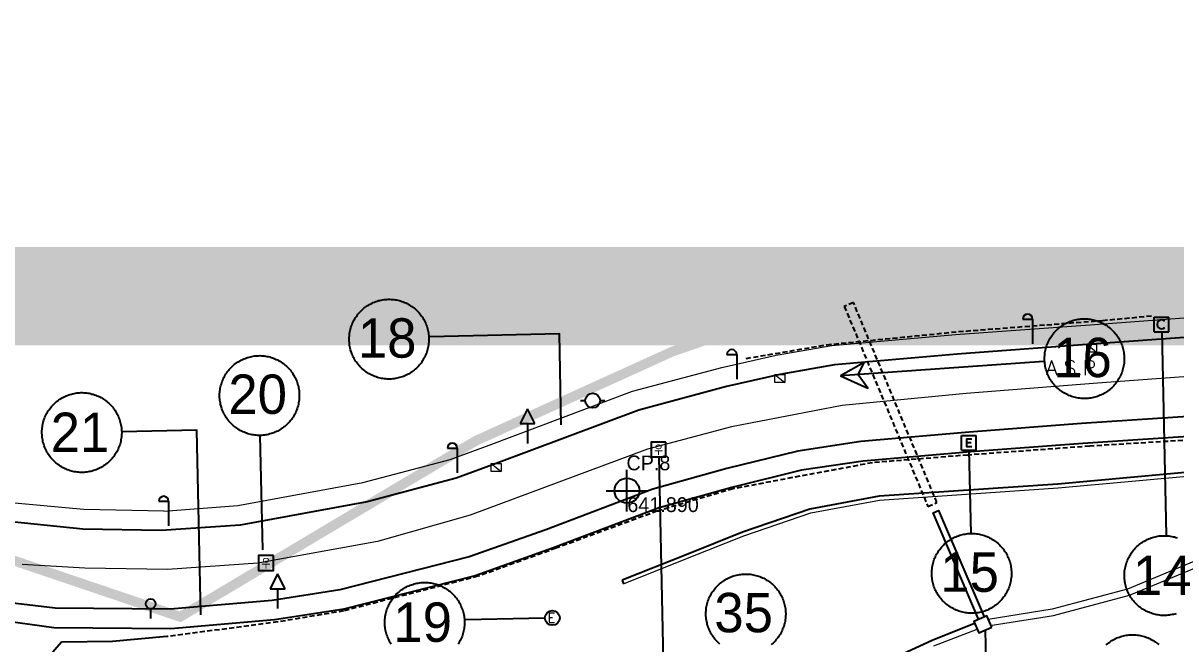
# Model space of a CAD drawing. Extents: x 296690 to 298491, y 586647 to 587790.
# Drawn here: x 296900.7 to 297017.8, y 587712.8 to 587775.9 of the extents above; entities that cross this region are included whole.
import ezdxf
from ezdxf.enums import TextEntityAlignment as Align

# ---------------------------------------------------------------- set-up
doc = ezdxf.new("R2010")
doc.units = 0
doc.header["$MEASUREMENT"] = 0
doc.linetypes.add('DASHED', pattern=[0.75, 0.5, -0.25])
doc.linetypes.add('PHANTOM2', pattern=[1.25, 0.625, -0.125, 0.125, -0.125, 0.125, -0.125])
for name, color, linetype in [('_0넘버링', 7, 'Continuous'), ('_조사구역', 6, 'Continuous'), ('가드레일', 114, 'Continuous'), ('가로등', 7, 'Continuous'), ('기준점', 1, 'Continuous'), ('도로_보도블럭', 202, 'Continuous'), ('도로_아스콘', 1, 'Continuous'), ('수로(관)', 144, 'DASHED'), ('수로(유형)', 144, 'Continuous'), ('신호등', 1, 'Continuous'), ('옹벽_상단', 2, 'ONGBYUCK'), ('우수맨홀', 5, 'Continuous'), ('전력주', 2, 'Continuous'), ('주의표지판', 1, 'Continuous'), ('지시표지판', 7, 'Continuous'), ('지형_상단', 7, 'SUNGJEULTO'), ('집수정', 4, 'Continuous'), ('통신맨홀', 3, 'Continuous'), ('한전맨홀', 4, 'Continuous')]:
    doc.layers.add(name, color=color, linetype=linetype)
for name, color, linetype, lineweight in [('도로-경계석보차도', 134, 'Continuous', 18), ('바닥재질', 254, 'Continuous', 20), ('스틸그레이팅', 140, 'Continuous', 18), ('옹벽_하단', 2, 'Continuous', 18), ('우수받이', 122, 'Continuous', 18), ('중앙선', 2, 'Continuous', 18)]:
    doc.layers.add(name, color=color, linetype=linetype, lineweight=lineweight)
doc.styles.add('GHS', font='simplex.shx', dxfattribs={"bigfont": 'ngsw.shx'})
doc.styles.add('JKS_FONT', font='', dxfattribs={"height": 1.5})
doc.styles.add('sks-ghs', font='romans.shx', dxfattribs={"bigfont": 'ghs.shx'})
doc.styles.get('JKS_FONT').set_extended_font_data('Expo M')
doc.linetypes.add('ONGBYUCK', pattern='A,1,0,[")",sks-ghs,S=0.5,R=90,X=0.5,Y=0],2', length=3)
doc.linetypes.add('SUNGJEULTO', pattern='A,0.25,["|",sks-ghs,S=0.3,R=0,X=0.5,Y=0.1],0.55,["|",sks-ghs,S=0.15,R=0,X=0.5,Y=0.05],0.25', length=1.05)

# ---------------------------------------------------------------- blocks, each defined once
blk = doc.blocks.new('우수맨홀')
at = {"layer": '우수맨홀', "linetype": 'Continuous'}
blk.add_lwpolyline([(0.75, 0.75), (-0.75, 0.75), (-0.75, -0.75), (0.75, -0.75), (0.75, 0.75)], dxfattribs=at)
at = {"layer": '우수맨홀', "linetype": 'Continuous', "style": 'GHS'}
blk.add_text('우', height=1, dxfattribs=at).set_placement((0, -0.02, -2), align=Align.MIDDLE)
blk = doc.blocks.new('통신맨홀')
at = {"layer": '통신맨홀', "linetype": 'Continuous'}
for points in [[(-0.75, 0.75), (0.75, 0.75)], [(-0.75, -0.75), (-0.75, 0.75)], [(0.75, -0.75), (0.75, 0.75)], [(-0.75, -0.75), (0.75, -0.75)]]:
    blk.add_lwpolyline(points, dxfattribs=at)
blk.add_arc((0, 0), 0.458, 45, 314, dxfattribs=at)
blk = doc.blocks.new('신호등')
at = {"layer": '신호등'}
for points in [[(-1.25, 0), (-0.75, 0)], [(0.75, 0), (1.25, 0)]]:
    blk.add_lwpolyline(points, dxfattribs=at)
blk.add_circle((0, 0), 0.75, dxfattribs=at)
blk = doc.blocks.new('지시표지판')
at = {"layer": '지시표지판'}
blk.add_line((0, 1), (0, 0), dxfattribs=at)
blk.add_ellipse((0, 1.5), major_axis=(0, 0.5), ratio=0.999999, start_param=-1.570795, end_param=4.71239, dxfattribs=at)
blk = doc.blocks.new('주의표지판')
at = {"layer": '주의표지판'}
for points in [[(0, 3.5), (-0.75, 2)], [(0.75, 2), (0, 3.5)], [(-0.75, 2), (0.75, 2)], [(0, 2), (0, 0)]]:
    blk.add_lwpolyline(points, dxfattribs=at)
blk = doc.blocks.new('한전맨홀')
at = {"layer": '한전맨홀'}
for points in [[(-0.75, -0.75), (-0.75, 0.75)], [(-0.75, 0.75), (0.75, 0.75)], [(0.296, 0.374), (-0.228, 0.374), (-0.228, -0.368), (0.302, -0.368)], [(0.228, 0), (-0.228, 0)], [(0.75, -0.75), (0.75, 0.75)], [(-0.75, -0.75), (0.75, -0.75)]]:
    blk.add_lwpolyline(points, dxfattribs=at)
blk = doc.blocks.new('전력주')
at = {"layer": '전력주'}
blk.add_circle((0, 0), 0.75, dxfattribs=at)
at = {"layer": '전력주', "style": 'GHS'}
blk.add_text('E', height=1, rotation=359.9995, dxfattribs=at).set_placement((-0.5, -0.48))
blk = doc.blocks.new('가로등')
at = {"layer": '가로등'}
for points in [[(-1, 2.5), (0, 2.5)], [(0, 2.5), (0, 0)]]:
    blk.add_lwpolyline(points, dxfattribs=at)
blk.add_arc((-0.5, 2.5), 0.5, 0, 180, dxfattribs=at)
blk = doc.blocks.new('우수받이')
at = {"layer": '우수받이'}
for points in [[(-0.5, 0), (0.5, 0), (0.5, -0.8), (-0.5, -0.8), (-0.5, 0)], [(-0.5, 0), (0.5, -0.8)]]:
    blk.add_lwpolyline(points, dxfattribs=at)
blk = doc.blocks.new('기준점')
at = {"layer": '기준점', "linetype": 'Continuous'}
for p, q in [((0, -2.12), (0, 2.12)), ((-2.12, 0), (2.12, 0))]:
    blk.add_line(p, q, dxfattribs=at)
blk.add_circle((0, 0), 1.27, dxfattribs=at)

msp = doc.modelspace()

# ---------------------------------------------------------------- linework, layer by layer
at = {"color": 0, "const_width": 10}
msp.add_lwpolyline([(296747.91, 587748.15), (298486.35, 587748.15), (298486.35, 586651.63), (296747.91, 586651.63)], close=True, dxfattribs=at)
msp.add_lwpolyline([(296747.91, 587748.15), (298486.35, 587748.15), (298486.35, 586651.63), (296747.91, 586651.63)], close=True, dxfattribs=at)
at = {"layer": '_0넘버링', "linetype": 'Continuous'}
for p, q in [((297016.36, 587744.54), (297016.8, 587723.88)), ((297004.38, 587741.53), (296983.75, 587740.06)), ((296925.07, 587722.38), (296924.82, 587734.02)), ((296996.78, 587732.5), (296996.96, 587724.06)), ((296965.28, 587731.83), (296965.72, 587711.17)), ((296953.72, 587715.44), (296945.64, 587715.27))]:
    msp.add_line(p, q, dxfattribs=at)
for points in [[(296933.84, 587743.7), (296933.84, 587743.84), (296933.85, 587743.98), (296933.86, 587744.12), (296933.87, 587744.27), (296933.89, 587744.41), (296933.91, 587744.55), (296933.94, 587744.68), (296933.98, 587744.82), (296934.01, 587744.96), (296934.06, 587745.09), (296934.11, 587745.22), (296934.16, 587745.36), (296934.21, 587745.49), (296934.28, 587745.61), (296934.34, 587745.74), (296934.41, 587745.86), (296934.49, 587745.98), (296934.57, 587746.1), (296934.65, 587746.21), (296934.73, 587746.32), (296934.82, 587746.43), (296934.92, 587746.54), (296935.02, 587746.64), (296935.12, 587746.74), (296935.22, 587746.83), (296935.33, 587746.93), (296935.44, 587747.01), (296935.56, 587747.1), (296935.67, 587747.18), (296935.79, 587747.25), (296935.91, 587747.32), (296936.04, 587747.39), (296936.17, 587747.45), (296936.29, 587747.51), (296936.43, 587747.56), (296936.56, 587747.61), (296936.69, 587747.66), (296936.83, 587747.7), (296936.97, 587747.73), (296937.1, 587747.76), (296937.24, 587747.79), (296937.38, 587747.81), (296937.52, 587747.82), (296937.66, 587747.83), (296937.81, 587747.84), (296937.95, 587747.84), (296938.09, 587747.83), (296938.23, 587747.82), (296938.37, 587747.81), (296938.51, 587747.79), (296938.65, 587747.77), (296938.79, 587747.74), (296938.92, 587747.7), (296939.06, 587747.67), (296939.2, 587747.62), (296939.33, 587747.57), (296939.46, 587747.52), (296939.59, 587747.47), (296939.72, 587747.4), (296939.84, 587747.34), (296939.96, 587747.27), (296940.08, 587747.19), (296940.2, 587747.11), (296940.32, 587747.03), (296940.43, 587746.95), (296940.54, 587746.86), (296940.64, 587746.76), (296940.74, 587746.66), (296940.84, 587746.56), (296940.94, 587746.46), (296941.03, 587746.35), (296941.12, 587746.24), (296941.2, 587746.12), (296941.28, 587746.01), (296941.36, 587745.89), (296941.43, 587745.77), (296941.49, 587745.64), (296941.56, 587745.51), (296941.61, 587745.39), (296941.67, 587745.25), (296941.72, 587745.12), (296941.76, 587744.99), (296941.8, 587744.85), (296941.83, 587744.71), (296941.86, 587744.58), (296941.89, 587744.44), (296941.91, 587744.3), (296941.93, 587744.16), (296941.94, 587744.02), (296941.94, 587743.87), (296941.94, 587743.73), (296941.94, 587743.59), (296941.93, 587743.45), (296941.91, 587743.31), (296941.89, 587743.17), (296941.87, 587743.03), (296941.84, 587742.89), (296941.81, 587742.76), (296941.77, 587742.62), (296941.73, 587742.48), (296941.68, 587742.35), (296941.63, 587742.22), (296941.57, 587742.09), (296941.51, 587741.96), (296941.44, 587741.84), (296941.37, 587741.72), (296941.3, 587741.6), (296941.22, 587741.48), (296941.14, 587741.36), (296941.05, 587741.25), (296940.96, 587741.14), (296940.87, 587741.04), (296940.77, 587740.94), (296940.67, 587740.84), (296940.56, 587740.74), (296940.45, 587740.65), (296940.34, 587740.56), (296940.23, 587740.48), (296940.11, 587740.4), (296939.99, 587740.32), (296939.87, 587740.25), (296939.75, 587740.19), (296939.62, 587740.12), (296939.49, 587740.07), (296939.36, 587740.01), (296939.23, 587739.96), (296939.09, 587739.92), (296938.96, 587739.88), (296938.82, 587739.85), (296938.68, 587739.82), (296938.54, 587739.79), (296938.4, 587739.77), (296938.26, 587739.75), (296938.12, 587739.74), (296937.98, 587739.74), (296937.84, 587739.74), (296937.7, 587739.74), (296937.56, 587739.75), (296937.41, 587739.77), (296937.27, 587739.79), (296937.14, 587739.81), (296937, 587739.84), (296936.86, 587739.87), (296936.72, 587739.91), (296936.59, 587739.95), (296936.46, 587740), (296936.32, 587740.05), (296936.2, 587740.11), (296936.07, 587740.17), (296935.94, 587740.24), (296935.82, 587740.31), (296935.7, 587740.38), (296935.58, 587740.46), (296935.47, 587740.54), (296935.36, 587740.63), (296935.25, 587740.72), (296935.14, 587740.81), (296935.04, 587740.91), (296934.94, 587741.01), (296934.85, 587741.12), (296934.75, 587741.23), (296934.67, 587741.34), (296934.58, 587741.45), (296934.5, 587741.57), (296934.43, 587741.69), (296934.36, 587741.81), (296934.29, 587741.93), (296934.23, 587742.06), (296934.17, 587742.19), (296934.12, 587742.32), (296934.07, 587742.45), (296934.02, 587742.59), (296933.98, 587742.72), (296933.95, 587742.86), (296933.92, 587743), (296933.89, 587743.14), (296933.87, 587743.28), (296933.86, 587743.42), (296933.85, 587743.56), (296933.84, 587743.7)], [(297004.46, 587741.72), (297004.45, 587741.86), (297004.46, 587742), (297004.47, 587742.14), (297004.48, 587742.29), (297004.5, 587742.43), (297004.53, 587742.56), (297004.55, 587742.7), (297004.59, 587742.84), (297004.63, 587742.98), (297004.67, 587743.11), (297004.72, 587743.24), (297004.77, 587743.38), (297004.83, 587743.5), (297004.89, 587743.63), (297004.95, 587743.76), (297005.02, 587743.88), (297005.1, 587744), (297005.18, 587744.12), (297005.26, 587744.23), (297005.35, 587744.34), (297005.44, 587744.45), (297005.53, 587744.56), (297005.63, 587744.66), (297005.73, 587744.76), (297005.84, 587744.85), (297005.94, 587744.95), (297006.05, 587745.03), (297006.17, 587745.12), (297006.29, 587745.2), (297006.4, 587745.27), (297006.53, 587745.34), (297006.65, 587745.41), (297006.78, 587745.47), (297006.91, 587745.53), (297007.04, 587745.58), (297007.17, 587745.63), (297007.31, 587745.68), (297007.44, 587745.72), (297007.58, 587745.75), (297007.72, 587745.78), (297007.86, 587745.81), (297008, 587745.83), (297008.14, 587745.84), (297008.28, 587745.85), (297008.42, 587745.86), (297008.56, 587745.86), (297008.7, 587745.85), (297008.84, 587745.84), (297008.98, 587745.83), (297009.12, 587745.81), (297009.26, 587745.79), (297009.4, 587745.76), (297009.54, 587745.72), (297009.67, 587745.69), (297009.81, 587745.64), (297009.94, 587745.59), (297010.07, 587745.54), (297010.2, 587745.49), (297010.33, 587745.42), (297010.45, 587745.36), (297010.58, 587745.29), (297010.7, 587745.21), (297010.81, 587745.13), (297010.93, 587745.05), (297011.04, 587744.97), (297011.15, 587744.88), (297011.26, 587744.78), (297011.36, 587744.68), (297011.46, 587744.58), (297011.55, 587744.48), (297011.64, 587744.37), (297011.73, 587744.26), (297011.81, 587744.14), (297011.89, 587744.03), (297011.97, 587743.91), (297012.04, 587743.79), (297012.11, 587743.66), (297012.17, 587743.53), (297012.23, 587743.41), (297012.28, 587743.27), (297012.33, 587743.14), (297012.37, 587743.01), (297012.41, 587742.87), (297012.45, 587742.73), (297012.48, 587742.6), (297012.5, 587742.46), (297012.52, 587742.32), (297012.54, 587742.18), (297012.55, 587742.04), (297012.55, 587741.89), (297012.55, 587741.75), (297012.55, 587741.61), (297012.54, 587741.47), (297012.53, 587741.33), (297012.51, 587741.19), (297012.48, 587741.05), (297012.45, 587740.91), (297012.42, 587740.78), (297012.38, 587740.64), (297012.34, 587740.5), (297012.29, 587740.37), (297012.24, 587740.24), (297012.18, 587740.11), (297012.12, 587739.98), (297012.05, 587739.86), (297011.98, 587739.74), (297011.91, 587739.62), (297011.83, 587739.5), (297011.75, 587739.38), (297011.66, 587739.27), (297011.57, 587739.16), (297011.48, 587739.06), (297011.38, 587738.96), (297011.28, 587738.86), (297011.17, 587738.76), (297011.07, 587738.67), (297010.95, 587738.58), (297010.84, 587738.5), (297010.72, 587738.42), (297010.6, 587738.34), (297010.48, 587738.27), (297010.36, 587738.21), (297010.23, 587738.14), (297010.1, 587738.09), (297009.97, 587738.03), (297009.84, 587737.98), (297009.7, 587737.94), (297009.57, 587737.9), (297009.43, 587737.87), (297009.29, 587737.84), (297009.15, 587737.81), (297009.01, 587737.79), (297008.87, 587737.77), (297008.73, 587737.76), (297008.59, 587737.76), (297008.45, 587737.76), (297008.31, 587737.76), (297008.17, 587737.77), (297008.03, 587737.79), (297007.89, 587737.81), (297007.75, 587737.83), (297007.61, 587737.86), (297007.47, 587737.89), (297007.34, 587737.93), (297007.2, 587737.97), (297007.07, 587738.02), (297006.94, 587738.07), (297006.81, 587738.13), (297006.68, 587738.19), (297006.56, 587738.26), (297006.43, 587738.33), (297006.31, 587738.4), (297006.19, 587738.48), (297006.08, 587738.56), (297005.97, 587738.65), (297005.86, 587738.74), (297005.75, 587738.83), (297005.65, 587738.93), (297005.55, 587739.03), (297005.46, 587739.14), (297005.37, 587739.25), (297005.28, 587739.36), (297005.2, 587739.47), (297005.12, 587739.59), (297005.04, 587739.71), (297004.97, 587739.83), (297004.9, 587739.95), (297004.84, 587740.08), (297004.78, 587740.21), (297004.73, 587740.34), (297004.68, 587740.47), (297004.64, 587740.61), (297004.6, 587740.74), (297004.56, 587740.88), (297004.53, 587741.02), (297004.51, 587741.16), (297004.49, 587741.3), (297004.47, 587741.44), (297004.46, 587741.58), (297004.46, 587741.72)], [(296955.38, 587735.1), (296955.19, 587744.32), (296942.02, 587744.03)], [(296920.68, 587737.98), (296920.68, 587738.12), (296920.69, 587738.26), (296920.7, 587738.4), (296920.71, 587738.54), (296920.73, 587738.68), (296920.75, 587738.82), (296920.78, 587738.96), (296920.82, 587739.1), (296920.86, 587739.23), (296920.9, 587739.37), (296920.95, 587739.5), (296921, 587739.63), (296921.06, 587739.76), (296921.12, 587739.89), (296921.18, 587740.01), (296921.25, 587740.14), (296921.33, 587740.26), (296921.41, 587740.38), (296921.49, 587740.49), (296921.58, 587740.6), (296921.67, 587740.71), (296921.76, 587740.82), (296921.86, 587740.92), (296921.96, 587741.02), (296922.06, 587741.11), (296922.17, 587741.2), (296922.28, 587741.29), (296922.4, 587741.37), (296922.51, 587741.45), (296922.63, 587741.53), (296922.76, 587741.6), (296922.88, 587741.67), (296923.01, 587741.73), (296923.14, 587741.79), (296923.27, 587741.84), (296923.4, 587741.89), (296923.53, 587741.93), (296923.67, 587741.97), (296923.81, 587742.01), (296923.95, 587742.04), (296924.08, 587742.06), (296924.22, 587742.08), (296924.36, 587742.1), (296924.51, 587742.11), (296924.65, 587742.11), (296924.79, 587742.12), (296924.93, 587742.11), (296925.07, 587742.1), (296925.21, 587742.09), (296925.35, 587742.07), (296925.49, 587742.04), (296925.63, 587742.02), (296925.77, 587741.98), (296925.9, 587741.94), (296926.04, 587741.9), (296926.17, 587741.85), (296926.3, 587741.8), (296926.43, 587741.74), (296926.56, 587741.68), (296926.68, 587741.62), (296926.81, 587741.55), (296926.93, 587741.47), (296927.04, 587741.39), (296927.16, 587741.31), (296927.27, 587741.22), (296927.38, 587741.13), (296927.48, 587741.04), (296927.59, 587740.94), (296927.68, 587740.84), (296927.78, 587740.73), (296927.87, 587740.63), (296927.96, 587740.52), (296928.04, 587740.4), (296928.12, 587740.28), (296928.2, 587740.17), (296928.27, 587740.04), (296928.34, 587739.92), (296928.4, 587739.79), (296928.46, 587739.66), (296928.51, 587739.53), (296928.56, 587739.4), (296928.6, 587739.26), (296928.64, 587739.13), (296928.68, 587738.99), (296928.71, 587738.85), (296928.73, 587738.71), (296928.75, 587738.57), (296928.77, 587738.43), (296928.78, 587738.29), (296928.78, 587738.15), (296928.78, 587738.01), (296928.78, 587737.87), (296928.77, 587737.73), (296928.76, 587737.59), (296928.74, 587737.45), (296928.71, 587737.31), (296928.68, 587737.17), (296928.65, 587737.03), (296928.61, 587736.9), (296928.57, 587736.76), (296928.52, 587736.63), (296928.47, 587736.5), (296928.41, 587736.37), (296928.35, 587736.24), (296928.28, 587736.12), (296928.21, 587735.99), (296928.14, 587735.87), (296928.06, 587735.76), (296927.98, 587735.64), (296927.89, 587735.53), (296927.8, 587735.42), (296927.71, 587735.31), (296927.61, 587735.21), (296927.51, 587735.11), (296927.4, 587735.02), (296927.3, 587734.93), (296927.18, 587734.84), (296927.07, 587734.76), (296926.95, 587734.68), (296926.83, 587734.6), (296926.71, 587734.53), (296926.59, 587734.46), (296926.46, 587734.4), (296926.33, 587734.34), (296926.2, 587734.29), (296926.07, 587734.24), (296925.93, 587734.2), (296925.8, 587734.16), (296925.66, 587734.12), (296925.52, 587734.09), (296925.38, 587734.07), (296925.24, 587734.05), (296925.1, 587734.03), (296924.96, 587734.02), (296924.82, 587734.02), (296924.68, 587734.02), (296924.54, 587734.02), (296924.4, 587734.03), (296924.26, 587734.04), (296924.12, 587734.06), (296923.98, 587734.09), (296923.84, 587734.12), (296923.7, 587734.15), (296923.56, 587734.19), (296923.43, 587734.23), (296923.3, 587734.28), (296923.17, 587734.33), (296923.04, 587734.39), (296922.91, 587734.45), (296922.78, 587734.52), (296922.66, 587734.59), (296922.54, 587734.66), (296922.42, 587734.74), (296922.31, 587734.82), (296922.2, 587734.91), (296922.09, 587735), (296921.98, 587735.09), (296921.88, 587735.19), (296921.78, 587735.29), (296921.69, 587735.4), (296921.6, 587735.5), (296921.51, 587735.61), (296921.43, 587735.73), (296921.35, 587735.85), (296921.27, 587735.97), (296921.2, 587736.09), (296921.13, 587736.21), (296921.07, 587736.34), (296921.01, 587736.47), (296920.96, 587736.6), (296920.91, 587736.73), (296920.87, 587736.87), (296920.83, 587737), (296920.79, 587737.14), (296920.76, 587737.28), (296920.74, 587737.42), (296920.72, 587737.56), (296920.7, 587737.7), (296920.69, 587737.84), (296920.68, 587737.98)], [(296983.75, 587740.06), (296986.51, 587738.82), (296985.53, 587740.17), (296986.13, 587741.41), (296983.75, 587740.06)], [(296902.64, 587734.22), (296902.64, 587734.36), (296902.64, 587734.5), (296902.65, 587734.64), (296902.67, 587734.79), (296902.69, 587734.93), (296902.71, 587735.06), (296902.74, 587735.2), (296902.77, 587735.34), (296902.81, 587735.48), (296902.85, 587735.61), (296902.9, 587735.74), (296902.95, 587735.88), (296903.01, 587736), (296903.07, 587736.13), (296903.14, 587736.26), (296903.21, 587736.38), (296903.28, 587736.5), (296903.36, 587736.62), (296903.44, 587736.73), (296903.53, 587736.84), (296903.62, 587736.95), (296903.72, 587737.06), (296903.81, 587737.16), (296903.91, 587737.26), (296904.02, 587737.35), (296904.13, 587737.45), (296904.24, 587737.53), (296904.35, 587737.62), (296904.47, 587737.7), (296904.59, 587737.77), (296904.71, 587737.84), (296904.84, 587737.91), (296904.96, 587737.97), (296905.09, 587738.03), (296905.22, 587738.08), (296905.36, 587738.13), (296905.49, 587738.18), (296905.63, 587738.22), (296905.76, 587738.25), (296905.9, 587738.28), (296906.04, 587738.31), (296906.18, 587738.33), (296906.32, 587738.34), (296906.46, 587738.35), (296906.6, 587738.36), (296906.74, 587738.36), (296906.88, 587738.35), (296907.03, 587738.34), (296907.17, 587738.33), (296907.31, 587738.31), (296907.45, 587738.29), (296907.58, 587738.26), (296907.72, 587738.22), (296907.86, 587738.19), (296907.99, 587738.14), (296908.13, 587738.09), (296908.26, 587738.04), (296908.39, 587737.99), (296908.51, 587737.92), (296908.64, 587737.86), (296908.76, 587737.79), (296908.88, 587737.71), (296909, 587737.63), (296909.11, 587737.55), (296909.23, 587737.47), (296909.33, 587737.37), (296909.44, 587737.28), (296909.54, 587737.18), (296909.64, 587737.08), (296909.74, 587736.98), (296909.83, 587736.87), (296909.91, 587736.76), (296910, 587736.64), (296910.08, 587736.53), (296910.15, 587736.41), (296910.22, 587736.29), (296910.29, 587736.16), (296910.35, 587736.03), (296910.41, 587735.9), (296910.46, 587735.77), (296910.51, 587735.64), (296910.56, 587735.51), (296910.6, 587735.37), (296910.63, 587735.23), (296910.66, 587735.1), (296910.69, 587734.96), (296910.71, 587734.82), (296910.72, 587734.68), (296910.73, 587734.54), (296910.74, 587734.39), (296910.74, 587734.25), (296910.73, 587734.11), (296910.73, 587733.97), (296910.71, 587733.83), (296910.69, 587733.69), (296910.67, 587733.55), (296910.64, 587733.41), (296910.61, 587733.27), (296910.57, 587733.14), (296910.52, 587733), (296910.48, 587732.87), (296910.42, 587732.74), (296910.37, 587732.61), (296910.3, 587732.48), (296910.24, 587732.36), (296910.17, 587732.24), (296910.09, 587732.12), (296910.02, 587732), (296909.93, 587731.88), (296909.85, 587731.77), (296909.76, 587731.66), (296909.66, 587731.56), (296909.56, 587731.46), (296909.46, 587731.36), (296909.36, 587731.26), (296909.25, 587731.17), (296909.14, 587731.08), (296909.03, 587731), (296908.91, 587730.92), (296908.79, 587730.84), (296908.67, 587730.77), (296908.54, 587730.71), (296908.42, 587730.64), (296908.29, 587730.59), (296908.16, 587730.53), (296908.02, 587730.48), (296907.89, 587730.44), (296907.75, 587730.4), (296907.62, 587730.36), (296907.48, 587730.34), (296907.34, 587730.31), (296907.2, 587730.29), (296907.06, 587730.27), (296906.92, 587730.26), (296906.78, 587730.26), (296906.63, 587730.26), (296906.49, 587730.26), (296906.35, 587730.27), (296906.21, 587730.29), (296906.07, 587730.3), (296905.93, 587730.33), (296905.79, 587730.36), (296905.66, 587730.39), (296905.52, 587730.43), (296905.39, 587730.47), (296905.25, 587730.52), (296905.12, 587730.57), (296904.99, 587730.63), (296904.86, 587730.69), (296904.74, 587730.76), (296904.62, 587730.83), (296904.5, 587730.9), (296904.38, 587730.98), (296904.26, 587731.06), (296904.15, 587731.15), (296904.04, 587731.24), (296903.94, 587731.33), (296903.84, 587731.43), (296903.74, 587731.53), (296903.64, 587731.64), (296903.55, 587731.75), (296903.46, 587731.86), (296903.38, 587731.97), (296903.3, 587732.09), (296903.23, 587732.21), (296903.15, 587732.33), (296903.09, 587732.45), (296903.03, 587732.58), (296902.97, 587732.71), (296902.91, 587732.84), (296902.86, 587732.97), (296902.82, 587733.11), (296902.78, 587733.24), (296902.75, 587733.38), (296902.72, 587733.52), (296902.69, 587733.66), (296902.67, 587733.8), (296902.66, 587733.94), (296902.65, 587734.08), (296902.64, 587734.22)], [(296918.77, 587715.78), (296918.37, 587734.56), (296910.74, 587734.39)], [(296993, 587719.92), (296993, 587720.06), (296993.01, 587720.2), (296993.01, 587720.34), (296993.03, 587720.48), (296993.05, 587720.62), (296993.07, 587720.76), (296993.1, 587720.9), (296993.13, 587721.04), (296993.17, 587721.17), (296993.22, 587721.31), (296993.26, 587721.44), (296993.32, 587721.57), (296993.37, 587721.7), (296993.43, 587721.83), (296993.5, 587721.96), (296993.57, 587722.08), (296993.65, 587722.2), (296993.72, 587722.32), (296993.81, 587722.43), (296993.89, 587722.54), (296993.98, 587722.65), (296994.08, 587722.76), (296994.18, 587722.86), (296994.28, 587722.96), (296994.38, 587723.05), (296994.49, 587723.14), (296994.6, 587723.23), (296994.71, 587723.31), (296994.83, 587723.39), (296994.95, 587723.47), (296995.07, 587723.54), (296995.2, 587723.61), (296995.32, 587723.67), (296995.45, 587723.73), (296995.58, 587723.78), (296995.72, 587723.83), (296995.85, 587723.87), (296995.99, 587723.91), (296996.12, 587723.95), (296996.26, 587723.98), (296996.4, 587724), (296996.54, 587724.02), (296996.68, 587724.04), (296996.82, 587724.05), (296996.96, 587724.06), (296997.11, 587724.06), (296997.25, 587724.05), (296997.39, 587724.04), (296997.53, 587724.03), (296997.67, 587724.01), (296997.81, 587723.98), (296997.95, 587723.96), (296998.08, 587723.92), (296998.22, 587723.88), (296998.35, 587723.84), (296998.49, 587723.79), (296998.62, 587723.74), (296998.75, 587723.68), (296998.88, 587723.62), (296999, 587723.56), (296999.12, 587723.49), (296999.24, 587723.41), (296999.36, 587723.33), (296999.48, 587723.25), (296999.59, 587723.16), (296999.7, 587723.07), (296999.8, 587722.98), (296999.9, 587722.88), (297000, 587722.78), (297000.1, 587722.68), (297000.19, 587722.57), (297000.28, 587722.46), (297000.36, 587722.34), (297000.44, 587722.23), (297000.51, 587722.11), (297000.59, 587721.98), (297000.65, 587721.86), (297000.71, 587721.73), (297000.77, 587721.6), (297000.83, 587721.47), (297000.88, 587721.34), (297000.92, 587721.21), (297000.96, 587721.07), (297000.99, 587720.93), (297001.02, 587720.79), (297001.05, 587720.66), (297001.07, 587720.52), (297001.08, 587720.37), (297001.09, 587720.23), (297001.1, 587720.09), (297001.1, 587719.95), (297001.1, 587719.81), (297001.09, 587719.67), (297001.07, 587719.53), (297001.05, 587719.39), (297001.03, 587719.25), (297001, 587719.11), (297000.97, 587718.97), (297000.93, 587718.84), (297000.89, 587718.7), (297000.84, 587718.57), (297000.79, 587718.44), (297000.73, 587718.31), (297000.67, 587718.18), (297000.6, 587718.06), (297000.53, 587717.93), (297000.46, 587717.81), (297000.38, 587717.7), (297000.3, 587717.58), (297000.21, 587717.47), (297000.12, 587717.36), (297000.02, 587717.26), (296999.93, 587717.15), (296999.82, 587717.05), (296999.72, 587716.96), (296999.61, 587716.87), (296999.5, 587716.78), (296999.39, 587716.7), (296999.27, 587716.62), (296999.15, 587716.54), (296999.03, 587716.47), (296998.9, 587716.4), (296998.78, 587716.34), (296998.65, 587716.28), (296998.52, 587716.23), (296998.38, 587716.18), (296998.25, 587716.14), (296998.11, 587716.1), (296997.98, 587716.06), (296997.84, 587716.03), (296997.7, 587716.01), (296997.56, 587715.99), (296997.42, 587715.97), (296997.28, 587715.96), (296997.14, 587715.96), (296997, 587715.96), (296996.86, 587715.96), (296996.71, 587715.97), (296996.57, 587715.98), (296996.43, 587716), (296996.29, 587716.03), (296996.16, 587716.06), (296996.02, 587716.09), (296995.88, 587716.13), (296995.75, 587716.17), (296995.61, 587716.22), (296995.48, 587716.27), (296995.35, 587716.33), (296995.23, 587716.39), (296995.1, 587716.46), (296994.98, 587716.53), (296994.86, 587716.6), (296994.74, 587716.68), (296994.63, 587716.76), (296994.51, 587716.85), (296994.41, 587716.94), (296994.3, 587717.03), (296994.2, 587717.13), (296994.1, 587717.23), (296994, 587717.34), (296993.91, 587717.44), (296993.83, 587717.56), (296993.74, 587717.67), (296993.66, 587717.79), (296993.59, 587717.91), (296993.52, 587718.03), (296993.45, 587718.15), (296993.39, 587718.28), (296993.33, 587718.41), (296993.28, 587718.54), (296993.23, 587718.67), (296993.18, 587718.81), (296993.14, 587718.94), (296993.11, 587719.08), (296993.08, 587719.22), (296993.05, 587719.36), (296993.03, 587719.5), (296993.02, 587719.64), (296993.01, 587719.78), (296993, 587719.92)], [(297012.57, 587719.69), (297012.57, 587719.83), (297012.57, 587719.98), (297012.58, 587720.12), (297012.59, 587720.26), (297012.61, 587720.4), (297012.64, 587720.54), (297012.67, 587720.68), (297012.7, 587720.81), (297012.74, 587720.95), (297012.78, 587721.08), (297012.83, 587721.22), (297012.88, 587721.35), (297012.94, 587721.48), (297013, 587721.6), (297013.07, 587721.73), (297013.14, 587721.85), (297013.21, 587721.97), (297013.29, 587722.09), (297013.37, 587722.2), (297013.46, 587722.32), (297013.55, 587722.43), (297013.64, 587722.53), (297013.74, 587722.63), (297013.84, 587722.73), (297013.95, 587722.83), (297014.05, 587722.92), (297014.17, 587723.01), (297014.28, 587723.09), (297014.4, 587723.17), (297014.52, 587723.24), (297014.64, 587723.31), (297014.76, 587723.38), (297014.89, 587723.44), (297015.02, 587723.5), (297015.15, 587723.56), (297015.28, 587723.6), (297015.42, 587723.65), (297015.55, 587723.69), (297015.69, 587723.72), (297015.83, 587723.75), (297015.97, 587723.78), (297016.11, 587723.8), (297016.25, 587723.81), (297016.39, 587723.82), (297016.53, 587723.83), (297016.67, 587723.83), (297016.81, 587723.83), (297016.95, 587723.82), (297017.09, 587723.8), (297017.23, 587723.78), (297017.37, 587723.76), (297017.51, 587723.73), (297017.65, 587723.7), (297017.78, 587723.66), (297017.92, 587723.62)], [(296937.46, 587714.94), (296937.46, 587715.08), (296937.46, 587715.22), (296937.47, 587715.36), (296937.49, 587715.5), (296937.51, 587715.64), (296937.53, 587715.78), (296937.56, 587715.92), (296937.59, 587716.06), (296937.63, 587716.19), (296937.68, 587716.33), (296937.72, 587716.46), (296937.78, 587716.59), (296937.83, 587716.72), (296937.89, 587716.85), (296937.96, 587716.97), (296938.03, 587717.1), (296938.1, 587717.22), (296938.18, 587717.33), (296938.27, 587717.45), (296938.35, 587717.56), (296938.44, 587717.67), (296938.54, 587717.78), (296938.63, 587717.88), (296938.74, 587717.98), (296938.84, 587718.07), (296938.95, 587718.16), (296939.06, 587718.25), (296939.17, 587718.33), (296939.29, 587718.41), (296939.41, 587718.49), (296939.53, 587718.56), (296939.66, 587718.63), (296939.78, 587718.69), (296939.91, 587718.75), (296940.04, 587718.8), (296940.18, 587718.85), (296940.31, 587718.89), (296940.45, 587718.93), (296940.58, 587718.97), (296940.72, 587719), (296940.86, 587719.02), (296941, 587719.04), (296941.14, 587719.06), (296941.28, 587719.07), (296941.42, 587719.07), (296941.56, 587719.07), (296941.71, 587719.07), (296941.85, 587719.06), (296941.99, 587719.05), (296942.13, 587719.03), (296942.27, 587719), (296942.41, 587718.97), (296942.54, 587718.94), (296942.68, 587718.9), (296942.81, 587718.86), (296942.95, 587718.81), (296943.08, 587718.76), (296943.21, 587718.7), (296943.33, 587718.64), (296943.46, 587718.57), (296943.58, 587718.5), (296943.7, 587718.43), (296943.82, 587718.35), (296943.93, 587718.27), (296944.05, 587718.18), (296944.16, 587718.09), (296944.26, 587718), (296944.36, 587717.9), (296944.46, 587717.8), (296944.56, 587717.69), (296944.65, 587717.59), (296944.74, 587717.47), (296944.82, 587717.36), (296944.9, 587717.24), (296944.97, 587717.12), (296945.04, 587717), (296945.11, 587716.88), (296945.17, 587716.75), (296945.23, 587716.62), (296945.29, 587716.49), (296945.33, 587716.36), (296945.38, 587716.22), (296945.42, 587716.09), (296945.45, 587715.95), (296945.48, 587715.81), (296945.51, 587715.67), (296945.53, 587715.53), (296945.54, 587715.39), (296945.55, 587715.25), (296945.56, 587715.11), (296945.56, 587714.97), (296945.56, 587714.83), (296945.55, 587714.69), (296945.53, 587714.55), (296945.51, 587714.41), (296945.49, 587714.27), (296945.46, 587714.13), (296945.43, 587713.99), (296945.39, 587713.86), (296945.34, 587713.72), (296945.3, 587713.59), (296945.24, 587713.46), (296945.19, 587713.33), (296945.13, 587713.2), (296945.06, 587713.08), (296944.99, 587712.95), (296944.92, 587712.83)], [(296970.07, 587715.8), (296970.07, 587715.94), (296970.07, 587716.08), (296970.08, 587716.22), (296970.1, 587716.36), (296970.11, 587716.5), (296970.14, 587716.64), (296970.17, 587716.78), (296970.2, 587716.92), (296970.24, 587717.05), (296970.28, 587717.19), (296970.33, 587717.32), (296970.38, 587717.45), (296970.44, 587717.58), (296970.5, 587717.71), (296970.57, 587717.83), (296970.64, 587717.96), (296970.71, 587718.08), (296970.79, 587718.19), (296970.87, 587718.31), (296970.96, 587718.42), (296971.05, 587718.53), (296971.14, 587718.63), (296971.24, 587718.74), (296971.34, 587718.83), (296971.45, 587718.93), (296971.56, 587719.02), (296971.67, 587719.11), (296971.78, 587719.19), (296971.9, 587719.27), (296972.02, 587719.35), (296972.14, 587719.42), (296972.26, 587719.49), (296972.39, 587719.55), (296972.52, 587719.61), (296972.65, 587719.66), (296972.78, 587719.71), (296972.92, 587719.75), (296973.05, 587719.79), (296973.19, 587719.83), (296973.33, 587719.86), (296973.47, 587719.88), (296973.61, 587719.9), (296973.75, 587719.92), (296973.89, 587719.93), (296974.03, 587719.93), (296974.17, 587719.93), (296974.31, 587719.93), (296974.45, 587719.92), (296974.6, 587719.91), (296974.74, 587719.89), (296974.87, 587719.86), (296975.01, 587719.83), (296975.15, 587719.8), (296975.29, 587719.76), (296975.42, 587719.72), (296975.55, 587719.67), (296975.69, 587719.62), (296975.81, 587719.56), (296975.94, 587719.5), (296976.07, 587719.43), (296976.19, 587719.36), (296976.31, 587719.29), (296976.43, 587719.21), (296976.54, 587719.13), (296976.65, 587719.04), (296976.76, 587718.95), (296976.87, 587718.86), (296976.97, 587718.76), (296977.07, 587718.66), (296977.16, 587718.55), (296977.26, 587718.45), (296977.34, 587718.33), (296977.43, 587718.22), (296977.51, 587718.1), (296977.58, 587717.98), (296977.65, 587717.86), (296977.72, 587717.74), (296977.78, 587717.61), (296977.84, 587717.48), (296977.89, 587717.35), (296977.94, 587717.22), (296977.99, 587717.08), (296978.03, 587716.95), (296978.06, 587716.81), (296978.09, 587716.67), (296978.12, 587716.53), (296978.14, 587716.39), (296978.15, 587716.25), (296978.16, 587716.11), (296978.17, 587715.97), (296978.17, 587715.83), (296978.16, 587715.69), (296978.15, 587715.55), (296978.14, 587715.41), (296978.12, 587715.27), (296978.1, 587715.13), (296978.07, 587714.99), (296978.03, 587714.85), (296978, 587714.72), (296977.95, 587714.58), (296977.9, 587714.45), (296977.85, 587714.32), (296977.8, 587714.19), (296977.73, 587714.06), (296977.67, 587713.93), (296977.6, 587713.81), (296977.52, 587713.69), (296977.44, 587713.57), (296977.36, 587713.46), (296977.28, 587713.35), (296977.18, 587713.24), (296977.09, 587713.13), (296976.99, 587713.03), (296976.89, 587712.93), (296976.79, 587712.84), (296976.68, 587712.75)], [(297017.81, 587715.91), (297017.68, 587715.87), (297017.54, 587715.84), (297017.4, 587715.81), (297017.26, 587715.78), (297017.13, 587715.76), (297016.98, 587715.75), (297016.84, 587715.74), (297016.7, 587715.73), (297016.56, 587715.73), (297016.42, 587715.73), (297016.28, 587715.74), (297016.14, 587715.76), (297016, 587715.78), (297015.86, 587715.8), (297015.72, 587715.83), (297015.58, 587715.86), (297015.45, 587715.9), (297015.31, 587715.95), (297015.18, 587715.99), (297015.05, 587716.05), (297014.92, 587716.1), (297014.79, 587716.16), (297014.67, 587716.23), (297014.54, 587716.3), (297014.42, 587716.37), (297014.31, 587716.45), (297014.19, 587716.54), (297014.08, 587716.62), (297013.97, 587716.71), (297013.87, 587716.81), (297013.76, 587716.91), (297013.66, 587717.01), (297013.57, 587717.11), (297013.48, 587717.22), (297013.39, 587717.33), (297013.31, 587717.44), (297013.23, 587717.56), (297013.15, 587717.68), (297013.08, 587717.8), (297013.01, 587717.93), (297012.95, 587718.05), (297012.89, 587718.18), (297012.84, 587718.31), (297012.79, 587718.45), (297012.75, 587718.58), (297012.71, 587718.72), (297012.67, 587718.85), (297012.64, 587718.99), (297012.62, 587719.13), (297012.6, 587719.27), (297012.58, 587719.41), (297012.57, 587719.55), (297012.57, 587719.69)], [(296971.47, 587712.82), (296971.37, 587712.91), (296971.27, 587713.01), (296971.17, 587713.11), (296971.07, 587713.21), (296970.98, 587713.32), (296970.89, 587713.43), (296970.81, 587713.55), (296970.73, 587713.66), (296970.65, 587713.78), (296970.58, 587713.91), (296970.52, 587714.03), (296970.45, 587714.16), (296970.4, 587714.29), (296970.34, 587714.42), (296970.29, 587714.55), (296970.25, 587714.68), (296970.21, 587714.82), (296970.18, 587714.96), (296970.15, 587715.1), (296970.12, 587715.23), (296970.1, 587715.37), (296970.08, 587715.51), (296970.07, 587715.66), (296970.07, 587715.8)], [(296938.12, 587712.81), (296938.05, 587712.92), (296937.98, 587713.05), (296937.91, 587713.17), (296937.85, 587713.3), (296937.79, 587713.43), (296937.73, 587713.56), (296937.69, 587713.69), (296937.64, 587713.83), (296937.6, 587713.96), (296937.57, 587714.1), (296937.54, 587714.24), (296937.51, 587714.38), (296937.49, 587714.52), (296937.48, 587714.66), (296937.47, 587714.8), (296937.46, 587714.94)], [(296998.44, 587714.26), (296998.54, 587709.4), (297009.35, 587709.63)], [(297010.73, 587712.76), (297010.84, 587712.86), (297010.95, 587712.94), (297011.07, 587713.03), (297011.18, 587713.11), (297011.3, 587713.18), (297011.43, 587713.25), (297011.55, 587713.32), (297011.68, 587713.38), (297011.81, 587713.44), (297011.94, 587713.49), (297012.07, 587713.54), (297012.2, 587713.59), (297012.34, 587713.63), (297012.48, 587713.66), (297012.62, 587713.69), (297012.75, 587713.72), (297012.89, 587713.74), (297013.04, 587713.75), (297013.18, 587713.76), (297013.32, 587713.77), (297013.46, 587713.77), (297013.6, 587713.76), (297013.74, 587713.75), (297013.88, 587713.74), (297014.02, 587713.72), (297014.16, 587713.7), (297014.3, 587713.67), (297014.44, 587713.63), (297014.57, 587713.6), (297014.71, 587713.55), (297014.84, 587713.5), (297014.97, 587713.45), (297015.1, 587713.4), (297015.23, 587713.33), (297015.35, 587713.27), (297015.48, 587713.2), (297015.6, 587713.12), (297015.71, 587713.04), (297015.83, 587712.96), (297015.94, 587712.88), (297016.05, 587712.78)]]:
    msp.add_lwpolyline(points, dxfattribs=at)
at = {"layer": '_조사구역', "color": 1, "linetype": 'PHANTOM2', "ltscale": 10, "const_width": 1, "flags": 128}
msp.add_lwpolyline([(296888.84, 587577.29), (296916.15, 587564.87), (296917.16, 587546.98), (296944.06, 587499.88), (296962.64, 587506.35), (296964.44, 587470.58), (296997.02, 587434.8), (296987.35, 587416.46), (297013.51, 587382.87), (297017.84, 587370.08), (297028.94, 587352.6), (297029.92, 587342.81), (297037.31, 587334.59), (297040.56, 587314.96), (297070.47, 587308.46), (297100.62, 587240.51), (296816.88, 587204.01), (296810.03, 587153.67), (296842.85, 587123.71), (296813.17, 587102.47), (296801.87, 587080.63), (296792.42, 587066.55), (296780.99, 587053.96), (296729.3, 587013.64), (296789.94, 586992.35), (296824.61, 587004.26), (296850.23, 586942.24), (296893.72, 586957.02), (296943.19, 587021.67), (296972.09, 586999.95), (296987, 586998.05), (297023.23, 586997.93), (297046.89, 586904.34), (297072.38, 586919.28), (297092.13, 586914.81), (297140.05, 586929.39), (297161.26, 587039.31), (297169.67, 587043.4), (297143.69, 587095.58), (297202.29, 587171.68), (297208.17, 587171.56), (297223.3, 587185.23), (297231.66, 587208.89), (297261.64, 587209.69), (297274.46, 587204.56), (297288.68, 587207.29), (297312.55, 587205.4), (297330.39, 587243.47), (297352.25, 587274.95), (297366.21, 587284.27), (297417.02, 587287.72), (297445.1, 587268.3), (297503.61, 587227.81), (297523.96, 587277.06), (297579.61, 587285.31), (297639.29, 587334.83), (297716.69, 587369.95), (297740.28, 587286.16), (297825.46, 587201.84), (297873.06, 587112.59), (297985.44, 587163.71), (298083.12, 587194.83), (298077.66, 587264.11), (298068.85, 587288.67), (298075.49, 587302.92), (298064.34, 587344.33), (298031.59, 587377.11), (298044.64, 587441.82), (298042.94, 587499.78), (298028.92, 587538.45), (298039.34, 587564.95), (298043.46, 587576.46), (298029.63, 587619.83), (298018.44, 587640.96), (298021.43, 587663.04), (298018.74, 587675.87), (298016.58, 587686.14), (298003.66, 587699.07), (297992.44, 587709.1), (297988.83, 587725.13), (297944.08, 587728.99), (297800.52, 587643.82), (297772.38, 587662.14), (297757.38, 587592.19), (297693.21, 587575.36), (297656.54, 587574.02), (297572.22, 587570.95), (297613.4, 587635.68), (297629.04, 587661.26), (297639.97, 587676.97), (297661.05, 587707.24), (297598.57, 587775.35), (297577.8, 587771.53), (297529.25, 587759.19), (297490.27, 587737.05), (297479.32, 587721.33), (297454.97, 587717.47), (297250.91, 587692.79), (297212.29, 587661.66), (297187.56, 587688.51), (297176.05, 587696.22), (297149.46, 587697.29), (297117.93, 587719.01), (297086.05, 587732.64), (297066.45, 587740.82), (297055.85, 587761.22), (297045.64, 587752.78), (296998.56, 587747.18), (296975.92, 587745.76), (296966.62, 587742.51), (296946.71, 587733.47), (296916.68, 587715.59), (296875.89, 587729.39), (296872.69, 587730.05), (296872.4, 587730.11), (296864.88, 587731.65), (296743.31, 587733.69), (296691.62, 587698.85), (296718.09, 587653.84), (296730.15, 587649.14), (296737.49, 587637.8), (296758.71, 587639.51), (296767.47, 587630.15), (296786.92, 587626.97), (296789.39, 587586.73), (296810.55, 587586.52), (296815.91, 587576.91), (296842.39, 587563.91), (296888.84, 587577.29)], dxfattribs=at)
at = {"layer": '가드레일', "linetype": 'DASHED'}
for p, q in [((297010.34, 587745.69), (297015.41, 587746.17)), ((296995.72, 587744.56), (297010.34, 587745.69)), ((296982.31, 587743.22), (296995.72, 587744.56)), ((296974.15, 587741.83), (296982.31, 587743.22)), ((297035.71, 587734.57), (297009.04, 587732.92)), ((296996.66, 587732.02), (296986.97, 587731.24)), ((297009.04, 587732.92), (296996.66, 587732.02)), ((296986.97, 587731.24), (296972.8, 587728.59)), ((296972.8, 587728.59), (296965.1, 587726.32)), ((296965.1, 587726.32), (296954.84, 587722.56)), ((296954.84, 587722.56), (296946.91, 587719.71)), ((296946.91, 587719.71), (296933.28, 587716.19)), ((296933.28, 587716.19), (296926.61, 587715.07)), ((296926.61, 587715.07), (296915.32, 587713.58))]:
    msp.add_line(p, q, dxfattribs=at)
at = {"layer": '도로-경계석보차도'}
for p, q in [((297009.09, 587745.26), (297022.19, 587746.22)), ((296995.43, 587744.26), (297009.09, 587745.26)), ((296982.85, 587743.16), (296995.43, 587744.26)), ((296977.19, 587742.15), (296982.85, 587743.16)), ((296971.68, 587740.91), (296977.19, 587742.15)), ((296962.63, 587738.5), (296971.68, 587740.91)), ((296948.07, 587733.03), (296962.63, 587738.5)), ((296944.1, 587731.57), (296948.07, 587733.03)), ((296935.22, 587729.23), (296944.1, 587731.57)), ((296922.55, 587726.91), (296935.22, 587729.23)), ((296906.88, 587726.48), (296899.12, 587727.2)), ((296915.01, 587726.31), (296906.88, 587726.48)), ((296915.01, 587726.31), (296922.55, 587726.91))]:
    msp.add_line(p, q, dxfattribs=at)
at = {"layer": '도로_보도블럭'}
for p, q in [((297033.65, 587734.87), (297008.36, 587733.21)), ((297008.36, 587733.21), (296996.96, 587732.36)), ((296996.96, 587732.36), (296986.03, 587731.41)), ((296986.03, 587731.41), (296979.78, 587730.47)), ((296979.78, 587730.47), (296972.7, 587728.72)), ((296972.7, 587728.72), (296965.32, 587726.65)), ((296965.32, 587726.65), (296954.49, 587722.56)), ((296954.49, 587722.56), (296946.62, 587719.75)), ((296946.62, 587719.75), (296933.3, 587716.37)), ((296903.86, 587714.46), (296893.27, 587715.92)), ((296933.3, 587716.37), (296926.26, 587715.27)), ((296915.73, 587714.38), (296903.86, 587714.46)), ((296926.26, 587715.27), (296915.73, 587714.38))]:
    msp.add_line(p, q, dxfattribs=at)
at = {"layer": '도로_아스콘'}
for p, q in [((297022.32, 587744.22), (297009.24, 587743.27)), ((297009.24, 587743.27), (296995.6, 587742.26)), ((296995.6, 587742.26), (296983.11, 587741.17)), ((296977.58, 587740.19), (296972.16, 587738.97)), ((296983.11, 587741.17), (296977.58, 587740.19)), ((296972.16, 587738.97), (296963.24, 587736.59)), ((296963.24, 587736.59), (296948.77, 587731.15)), ((297033.61, 587736.88), (297008.22, 587735.21)), ((296996.79, 587734.36), (296985.79, 587733.4)), ((297008.22, 587735.21), (296996.79, 587734.36)), ((296985.79, 587733.4), (296979.39, 587732.43)), ((296979.39, 587732.43), (296972.19, 587730.65)), ((296948.77, 587731.15), (296944.7, 587729.66)), ((296944.7, 587729.66), (296935.66, 587727.27)), ((296972.19, 587730.65), (296964.69, 587728.55)), ((296964.69, 587728.55), (296953.8, 587724.44)), ((296935.66, 587727.27), (296922.76, 587724.91)), ((296906.81, 587724.48), (296898.19, 587725.37)), ((296922.76, 587724.91), (296914.76, 587724.35)), ((296914.76, 587724.35), (296906.81, 587724.48)), ((296953.8, 587724.44), (296946.04, 587721.67)), ((296946.04, 587721.67), (296932.9, 587718.34)), ((296932.9, 587718.34), (296926.02, 587717.26)), ((296903.99, 587716.46), (296896.44, 587717.37)), ((296926.02, 587717.26), (296915.65, 587716.38)), ((296915.65, 587716.38), (296903.99, 587716.46)), ((296993.03, 587713.23), (296997.35, 587714.96)), ((296986.71, 587710.3), (296993.03, 587713.23))]:
    msp.add_line(p, q, dxfattribs=at)
at = {"layer": '수로(관)'}
msp.add_lwpolyline([(296984.12, 587747.12), (296992.61, 587726.81), (296993.53, 587727.2), (296985.05, 587747.51), (296984.12, 587747.12)], dxfattribs=at)
at = {"layer": '수로(유형)'}
msp.add_lwpolyline([(296997.76, 587715.35), (296995.44, 587720.78), (296993.14, 587726.14), (296993.69, 587726.38), (296995.94, 587721.12), (296998.31, 587715.58)], dxfattribs=at)
at = {"layer": '스틸그레이팅'}
for p, q in [((297022.25, 587722.31), (297012.87, 587718.4)), ((297013.08, 587717.79), (297022.54, 587721.73)), ((297012.87, 587718.4), (297005.22, 587716.37)), ((297005.35, 587715.73), (297013.08, 587717.79)), ((297005.22, 587716.37), (296998.74, 587715.33)), ((296999.14, 587714.73), (297005.35, 587715.73)), ((296993.21, 587712.63), (296997.62, 587714.35))]:
    msp.add_line(p, q, dxfattribs=at)
at = {"layer": '옹벽_상단'}
for p, q in [((297021.04, 587730.47), (297005.79, 587729.08)), ((297005.79, 587729.08), (296987.66, 587727.85)), ((296987.66, 587727.85), (296980.62, 587726.53)), ((296980.62, 587726.53), (296973.77, 587724.19)), ((296973.77, 587724.19), (296968.23, 587721.97)), ((296968.23, 587721.97), (296961.56, 587719.3)), ((296961.56, 587719.3), (296961.71, 587718.93))]:
    msp.add_line(p, q, dxfattribs=at)
at = {"layer": '옹벽_하단'}
for p, q in [((297005.83, 587728.68), (297021.08, 587730.07)), ((296987.71, 587727.45), (297005.83, 587728.68)), ((296980.72, 587726.14), (296987.71, 587727.45)), ((296973.91, 587723.82), (296980.72, 587726.14)), ((296968.37, 587721.6), (296973.91, 587723.82)), ((296961.71, 587718.93), (296968.37, 587721.6))]:
    msp.add_line(p, q, dxfattribs=at)
at = {"layer": '중앙선'}
for p, q in [((297023.44, 587740.33), (297009.83, 587739.31)), ((297009.83, 587739.31), (296996.51, 587738.26)), ((296996.51, 587738.26), (296983.89, 587737.04)), ((296983.89, 587737.04), (296972.67, 587734.9)), ((296972.67, 587734.9), (296964.15, 587732.61)), ((296964.15, 587732.61), (296946.12, 587725.91)), ((296946.12, 587725.91), (296936.71, 587723.25)), ((296936.71, 587723.25), (296924.58, 587721.03)), ((296906.99, 587720.54), (296900.64, 587720.89)), ((296915.4, 587720.4), (296906.99, 587720.54)), ((296924.58, 587721.03), (296915.4, 587720.4))]:
    msp.add_line(p, q, dxfattribs=at)
at = {"layer": '지형_상단'}
for p, q in [((296915.32, 587713.58), (296909.8, 587713.1)), ((296904.62, 587713.03), (296903.29, 587711.47)), ((296909.8, 587713.1), (296904.62, 587713.03))]:
    msp.add_line(p, q, dxfattribs=at)
at = {"layer": '집수정'}
msp.add_lwpolyline([(296999.09, 587714.55), (296998.59, 587715.68), (296997.29, 587715.1), (296997.79, 587713.97), (296999.09, 587714.55)], dxfattribs=at)

# ---------------------------------------------------------------- block references
at = {"layer": '가로등'}
for p in [(297003.24, 587743.33), (296973.2, 587739.73), (296944.81, 587730.23), (296915.51, 587724.83)]:
    msp.add_blockref('가로등', p, dxfattribs=at)
at = {"layer": '기준점'}
msp.add_blockref('기준점', (296962.05, 587728.4), dxfattribs=at)
at = {"layer": '신호등'}
msp.add_blockref('신호등', (296958.57, 587737.55), dxfattribs=at)
at = {"layer": '우수맨홀'}
for p in [(296965.26, 587732.58), (296925.4, 587721.06)]:
    msp.add_blockref('우수맨홀', p, dxfattribs=at)
at = {"layer": '우수받이'}
for p in [(297009.24, 587743.27), (296977.58, 587740.19), (296948.77, 587731.15)]:
    msp.add_blockref('우수받이', p, dxfattribs=at)
at = {"layer": '전력주'}
msp.add_blockref('전력주', (296954.47, 587715.48), dxfattribs=at)
at = {"layer": '주의표지판'}
for p in [(296951.96, 587733.21), (296926.58, 587716.45)]:
    msp.add_blockref('주의표지판', p, dxfattribs=at)
at = {"layer": '지시표지판'}
msp.add_blockref('지시표지판', (296913.68, 587715.41), dxfattribs=at)
at = {"layer": '통신맨홀'}
msp.add_blockref('통신맨홀', (297016.34, 587745.29), dxfattribs=at)
at = {"layer": '한전맨홀'}
msp.add_blockref('한전맨홀', (296996.77, 587733.25), dxfattribs=at)

# ---------------------------------------------------------------- texts
at = {"layer": '_0넘버링', "style": 'JKS_FONT'}
for s, p in [('18', (296937.7, 587743.91)), ('16', (297008.31, 587741.93)), ('20', (296924.55, 587738.2)), ('21', (296906.5, 587734.33)), ('15', (296996.85, 587720.13)), ('14', (297016.42, 587719.8)), ('35', (296973.9, 587716.02)), ('19', (296941.31, 587715.05))]:
    msp.add_text(s, height=4, dxfattribs=at).set_placement(p, align=Align.MIDDLE_CENTER)
at = {"layer": '기준점', "char_height": 1.5, "attachment_point": 7, "style": 'JKS_FONT'}
for s, insert in [('CP.8', (296962, 587730.45)), ('641.890', (296962.09, 587726.21))]:
    msp.add_mtext(s, dxfattribs=dict(at, insert=insert))
at = {"layer": '바닥재질', "insert": (297004.6, 587740.13), "char_height": 1.5, "attachment_point": 7, "style": 'GHS'}
msp.add_mtext('A.S.P', dxfattribs=at)

doc.saveas('drawing.dxf')
